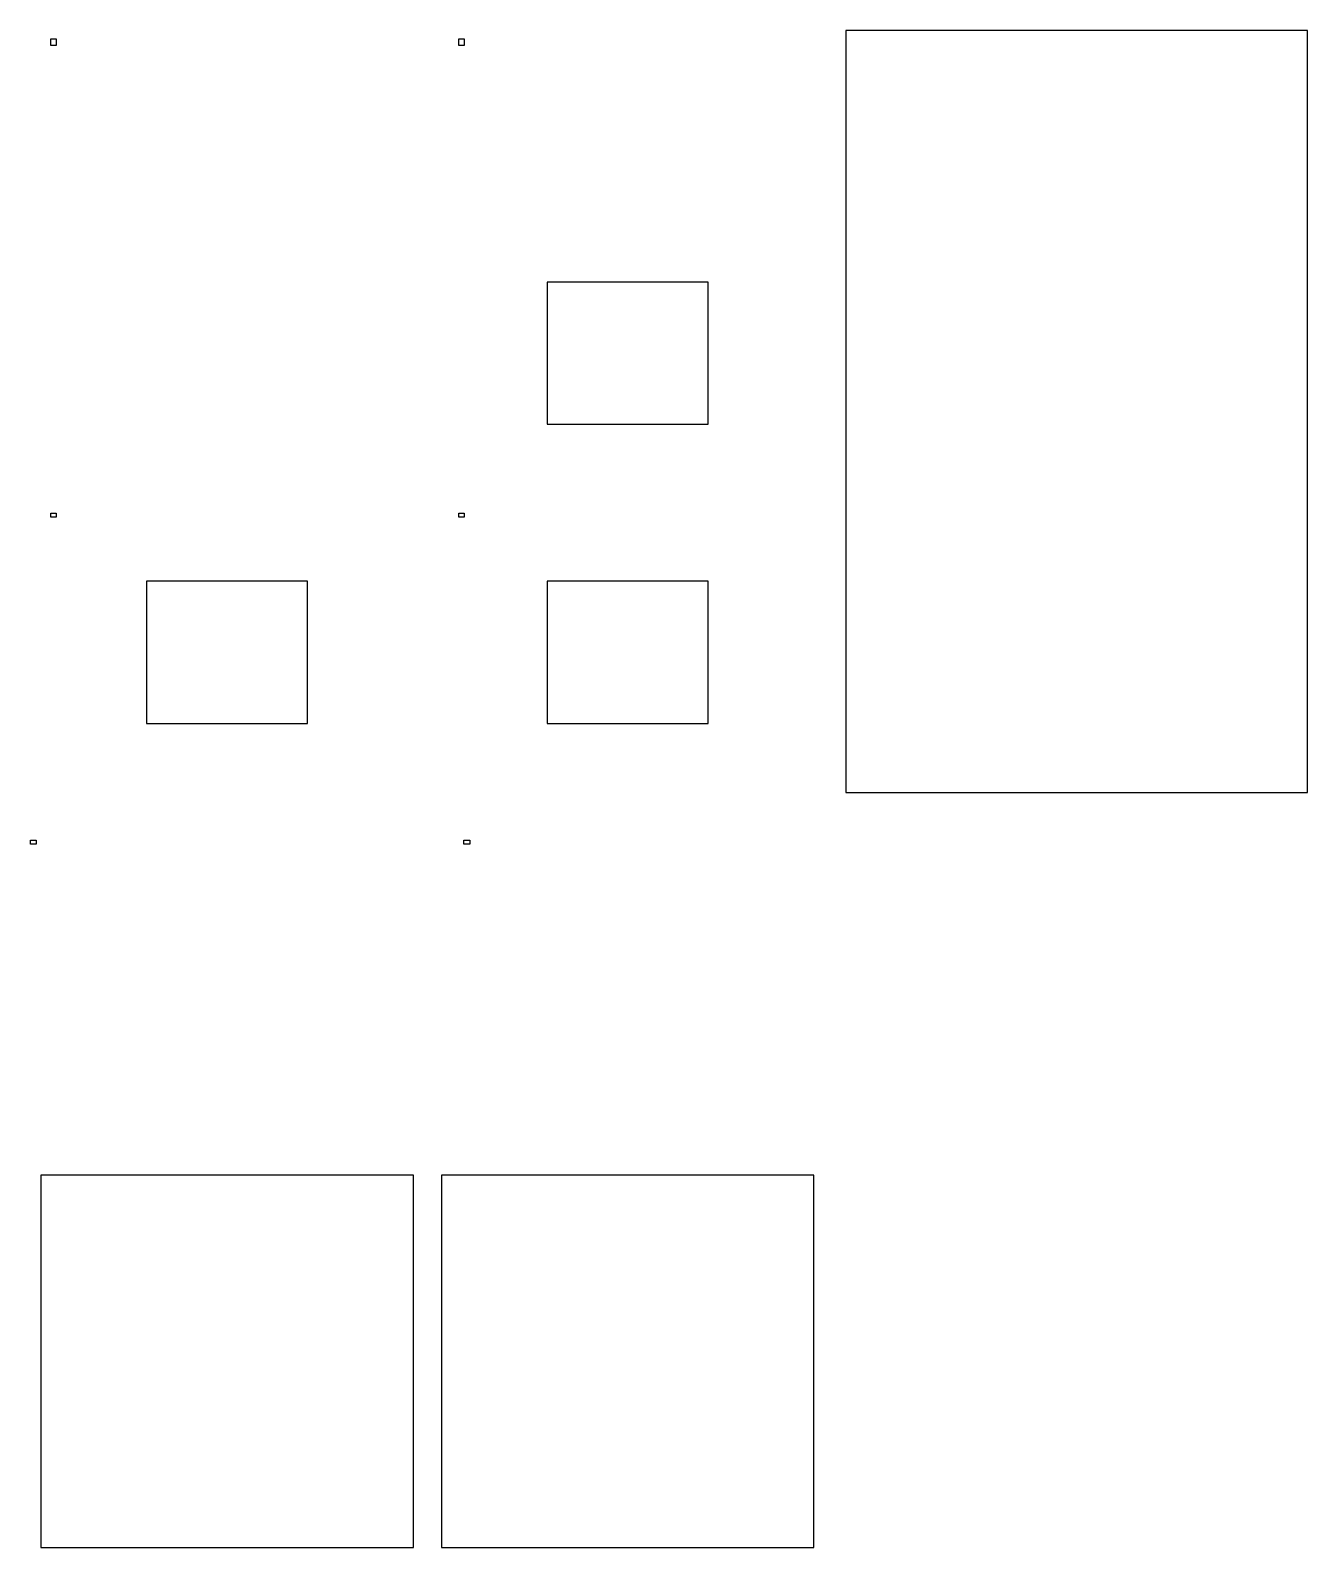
# Model space of a CAD drawing. Header units: centimetres. Extents: x -59 to 56, y -15 to 22.
# Drawn here: x 25.02 to 56.14, y -14.85 to 22.12 of the extents above; entities that cross this region are included whole.
import ezdxf

# ---------------------------------------------------------------- set-up
doc = ezdxf.new("R2010")
doc.units = ezdxf.units.CM
doc.header["$MEASUREMENT"] = 0
doc.header["$XCLIPFRAME"] = 0
doc.layers.add('layer 2', color=7, linetype='Continuous', plot=False)
picture_1 = doc.add_image_def('image13.jpg', size_in_pixel=(740, 534))
picture_2 = doc.add_image_def('image14.jpg', size_in_pixel=(740, 534))
picture_3 = doc.add_image_def('image15.jpg', size_in_pixel=(515, 374))
picture_4 = doc.add_image_def('image16.jpg', size_in_pixel=(515, 374))
picture_5 = doc.add_image_def('image17.jpg', size_in_pixel=(515, 612))
picture_6 = doc.add_image_def('image18.jpg', size_in_pixel=(515, 612))

msp = doc.modelspace()

# ---------------------------------------------------------------- linework, layer by layer
at = {"layer": 'layer 2', "color": 41}
for points in [[(44.88678, 22.11587), (44.88678, 22.11587), (56.14182, 22.11587), (56.14182, 22.11587), (56.14182, 22.11587), (56.14182, 22.11587), (56.14182, 3.54828), (56.14182, 3.54828), (56.14182, 3.54828), (56.14182, 3.54828), (44.88678, 3.54828), (44.88678, 3.54828), (44.88678, 3.54828), (44.88678, 3.54828), (44.88678, 22.11587), (44.88678, 22.11587)], [(37.61406, 15.98508), (37.61406, 15.98508), (41.5386, 15.98508), (41.5386, 15.98508), (41.5386, 15.98508), (41.5386, 15.98508), (41.5386, 12.51968), (41.5386, 12.51968), (41.5386, 12.51968), (41.5386, 12.51968), (37.61406, 12.51968), (37.61406, 12.51968), (37.61406, 12.51968), (37.61406, 12.51968), (37.61406, 15.98508), (37.61406, 15.98508)], [(27.85377, 8.69523), (27.85377, 8.69523), (31.7783, 8.69523), (31.7783, 8.69523), (31.7783, 8.69523), (31.7783, 8.69523), (31.7783, 5.22983), (31.7783, 5.22983), (31.7783, 5.22983), (31.7783, 5.22983), (27.85377, 5.22983), (27.85377, 5.22983), (27.85377, 5.22983), (27.85377, 5.22983), (27.85377, 8.69523), (27.85377, 8.69523)], [(37.61406, 8.69523), (37.61406, 8.69523), (41.5386, 8.69523), (41.5386, 8.69523), (41.5386, 8.69523), (41.5386, 8.69523), (41.5386, 5.22983), (41.5386, 5.22983), (41.5386, 5.22983), (41.5386, 5.22983), (37.61406, 5.22983), (37.61406, 5.22983), (37.61406, 5.22983), (37.61406, 5.22983), (37.61406, 8.69523), (37.61406, 8.69523)]]:
    msp.add_open_spline(points, degree=3, knots=[0, 0, 0, 0, 0.2, 0.2, 0.2, 0.2, 0.4, 0.4, 0.4, 0.4, 0.6, 0.6, 0.6, 0.6, 1, 1, 1, 1], dxfattribs=at)
at = {"layer": 'layer 2', "color": 27}
for points in [[(25.27791, -5.77171), (25.27791, -5.77171), (34.35417, -5.77171), (34.35417, -5.77171), (34.35417, -5.77171), (34.35417, -5.77171), (34.35417, -14.84797), (34.35417, -14.84797), (34.35417, -14.84797), (34.35417, -14.84797), (25.27791, -14.84797), (25.27791, -14.84797), (25.27791, -14.84797), (25.27791, -14.84797), (25.27791, -5.77171), (25.27791, -5.77171)], [(35.0382, -5.77171), (35.0382, -5.77171), (44.11446, -5.77171), (44.11446, -5.77171), (44.11446, -5.77171), (44.11446, -5.77171), (44.11446, -14.84797), (44.11446, -14.84797), (44.11446, -14.84797), (44.11446, -14.84797), (35.0382, -14.84797), (35.0382, -14.84797), (35.0382, -14.84797), (35.0382, -14.84797), (35.0382, -5.77171), (35.0382, -5.77171)]]:
    msp.add_open_spline(points, degree=3, knots=[0, 0, 0, 0, 0.2, 0.2, 0.2, 0.2, 0.4, 0.4, 0.4, 0.4, 0.6, 0.6, 0.6, 0.6, 1, 1, 1, 1], dxfattribs=at)

# ---------------------------------------------------------------- pictures from other files: only their frames are drawn
at = {"layer": 'layer 2', "color": 7}
image = msp.add_image(picture_5, insert=(25.04647, 10.78181), size_in_units=(9.53912, 11.33405), dxfattribs=at)
image.set_boundary_path([(25.0465, 10.7818), (32.2008, 19.2824)])
image = msp.add_image(picture_6, insert=(34.80677, 10.78181), size_in_units=(9.53912, 11.33405), dxfattribs=at)
image.set_boundary_path([(34.8068, 10.7818), (41.9611, 19.2824)])
image = msp.add_image(picture_3, insert=(25.04647, 3.48765), size_in_units=(9.53912, 6.94267), dxfattribs=at)
image.set_boundary_path([(25.0465, 3.4876), (32.2008, 8.6946)])
image = msp.add_image(picture_4, insert=(34.80677, 3.48765), size_in_units=(9.53912, 6.94267), dxfattribs=at)
image.set_boundary_path([(34.8068, 3.4876), (41.9611, 8.6946)])
image = msp.add_image(picture_1, insert=(24.67169, -5.10277), size_in_units=(10.28867, 7.42808), dxfattribs=at)
image.set_boundary_path([(24.6717, -5.1028), (34.9604, 2.3253)])
image = msp.add_image(picture_2, insert=(35.0905, -5.10277), size_in_units=(10.28867, 7.42808), dxfattribs=at)
image.set_boundary_path([(35.0905, -5.1028), (45.3792, 2.3253)])

doc.saveas('drawing.dxf')
